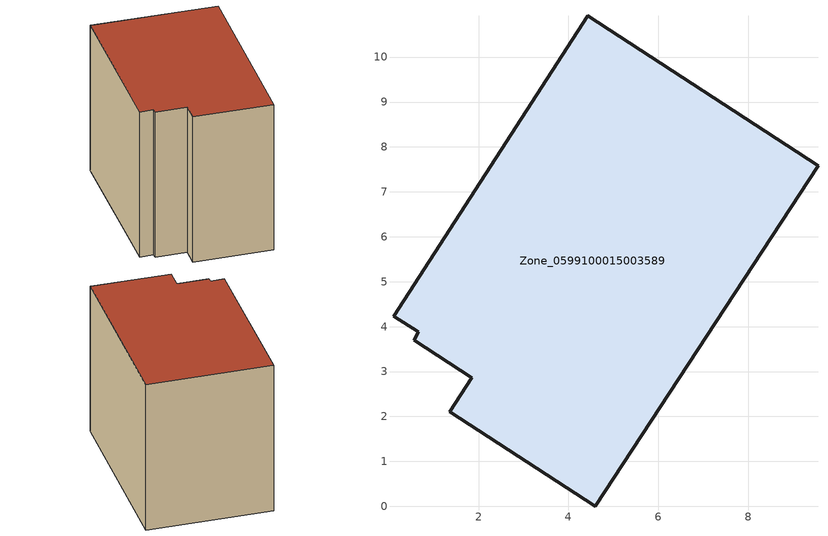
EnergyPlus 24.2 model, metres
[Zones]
Zone_0599100015003589
 floor ground (C_G): 0.1,4.23 4.43,10.92 9.55,7.58 4.6,0 1.36,2.11 1.85,2.86 0.57,3.7 0.66,3.89 z0.86
 wall outside (C_F): 1.85,2.86 1.36,2.11 4.6,0 9.55,7.58 4.43,10.92 0.1,4.23 0.66,3.89 0.57,3.7 1.85,2.86 z0.86:8.65
 roof outside (C_R): 4.43,10.92 0.1,4.23 0.66,3.89 0.57,3.7 1.85,2.86 1.36,2.11 4.6,0 9.55,7.58 z8.65
[BUILDING]
Pand.0599100015003589: North Axis=0; Terrain=City; Loads Convergence Tolerance Value=0.04; Temperature Convergence Tolerance Value=0.4; Solar Distribution=FullExterior; Maximum Number of Warmup Days=25; Minimum Number of Warmup Days=1
[Site:Location]
Rotterdam.The.Hague.AP_ZH_NLD Design_Conditions: Latitude=51.96; Longitude=4.45; Time Zone=1; Elevation=-4.5
[SITE:GROUNDTEMPERATURE:BUILDINGSURFACE]
18, 18, 18, 18, 18, 18, 18, 18, 18, 18, 18, 18
[MATERIAL] Thermal Absorptance=0.9; Solar Absorptance=0.7; Visible Absorptance=0.7
Name | Roughness | Thickness | Conductivity | Density | Specific Heat
G.TI.1965-1974 | MediumSmooth | 0.15 | 0.882353 | 540 | 1210
F.TI.1965-1974 | Rough | 0.3 | 0.697674 | 1920 | 840
R.TI.1965-1974 | MediumRough | 0.2 | 0.232558 | 1500 | 1000
[CONSTRUCTION]
C_G: G.TI.1965-1974
C_F: F.TI.1965-1974
C_R: R.TI.1965-1974
[ZONE]
Zone_0599100015003589: Type=1; Multiplier=1; Ceiling Height=Autocalculate; Volume=Autocalculate; Floor Area=autocalculate; Part of Total Floor Area=Yes
[ZONEINFILTRATION:DESIGNFLOWRATE]
Infil_Zone_0599100015003589: Zone or ZoneList or Space or SpaceList=Zone_0599100015003589; Schedule=AlwaysOn; Design Flow Rate Calculation Method=Flow/Area; Flow Rate per Floor Area=0.003; Constant Term Coefficient=1; Temperature Term Coefficient=0; Velocity Term Coefficient=0; Velocity Squared Term Coefficient=0
[HVACTEMPLATE:ZONE:IDEALLOADSAIRSYSTEM]
Zone_0599100015003589: Maximum Heating Supply Air Temperature=50; Minimum Cooling Supply Air Temperature=13; Maximum Heating Supply Air Humidity Ratio=0.0156; Minimum Cooling Supply Air Humidity Ratio=0.0077; Heating Limit=NoLimit; Cooling Limit=NoLimit; Dehumidification Control Type=ConstantSensibleHeatRatio; Cooling Sensible Heat Ratio=0.7; Dehumidification Setpoint=60; Humidification Control Type=None; Humidification Setpoint=30; Outdoor Air Method=None; Outdoor Air Flow Rate per Person=0.00944; Outdoor Air Flow Rate per Zone Floor Area=0; Outdoor Air Flow Rate per Zone=0; Demand Controlled Ventilation Type=None; Outdoor Air Economizer Type=NoEconomizer; Heat Recovery Type=None; Sensible Heat Recovery Effectiveness=0.7; Latent Heat Recovery Effectiveness=0.65
[ZONECONTROL:THERMOSTAT]
ThermostatControl_Zone_0599100015003589: Zone or ZoneList=Zone_0599100015003589; Control Type Schedule=DualSetpointControlType; Control 1=Thermostat_Zone_0599100015003589; Temperature Difference Between Cutout And Setpoint=0
[THERMOSTATSETPOINT:DUALSETPOINT]
Thermostat_Zone_0599100015003589: Heating Setpoint Temperature Schedule=HeatingSetpoint_Zone_0599100015003589; Cooling Setpoint Temperature Schedule=CoolingSetpoint_Zone_0599100015003589
[SCHEDULE:COMPACT]
HeatingSetpoint_Zone_0599100015003589: Through: 12/31, For: AllDays, Until: 24:00, 21
CoolingSetpoint_Zone_0599100015003589: Through: 12/31, For: AllDays, Until: 24:00, 24
DualSetpointControlType: Through: 12/31, For: AllDays, Until: 24:00, 4
AlwaysOn: Through: 12/31, For: AllDays, Until: 24:00, 1
